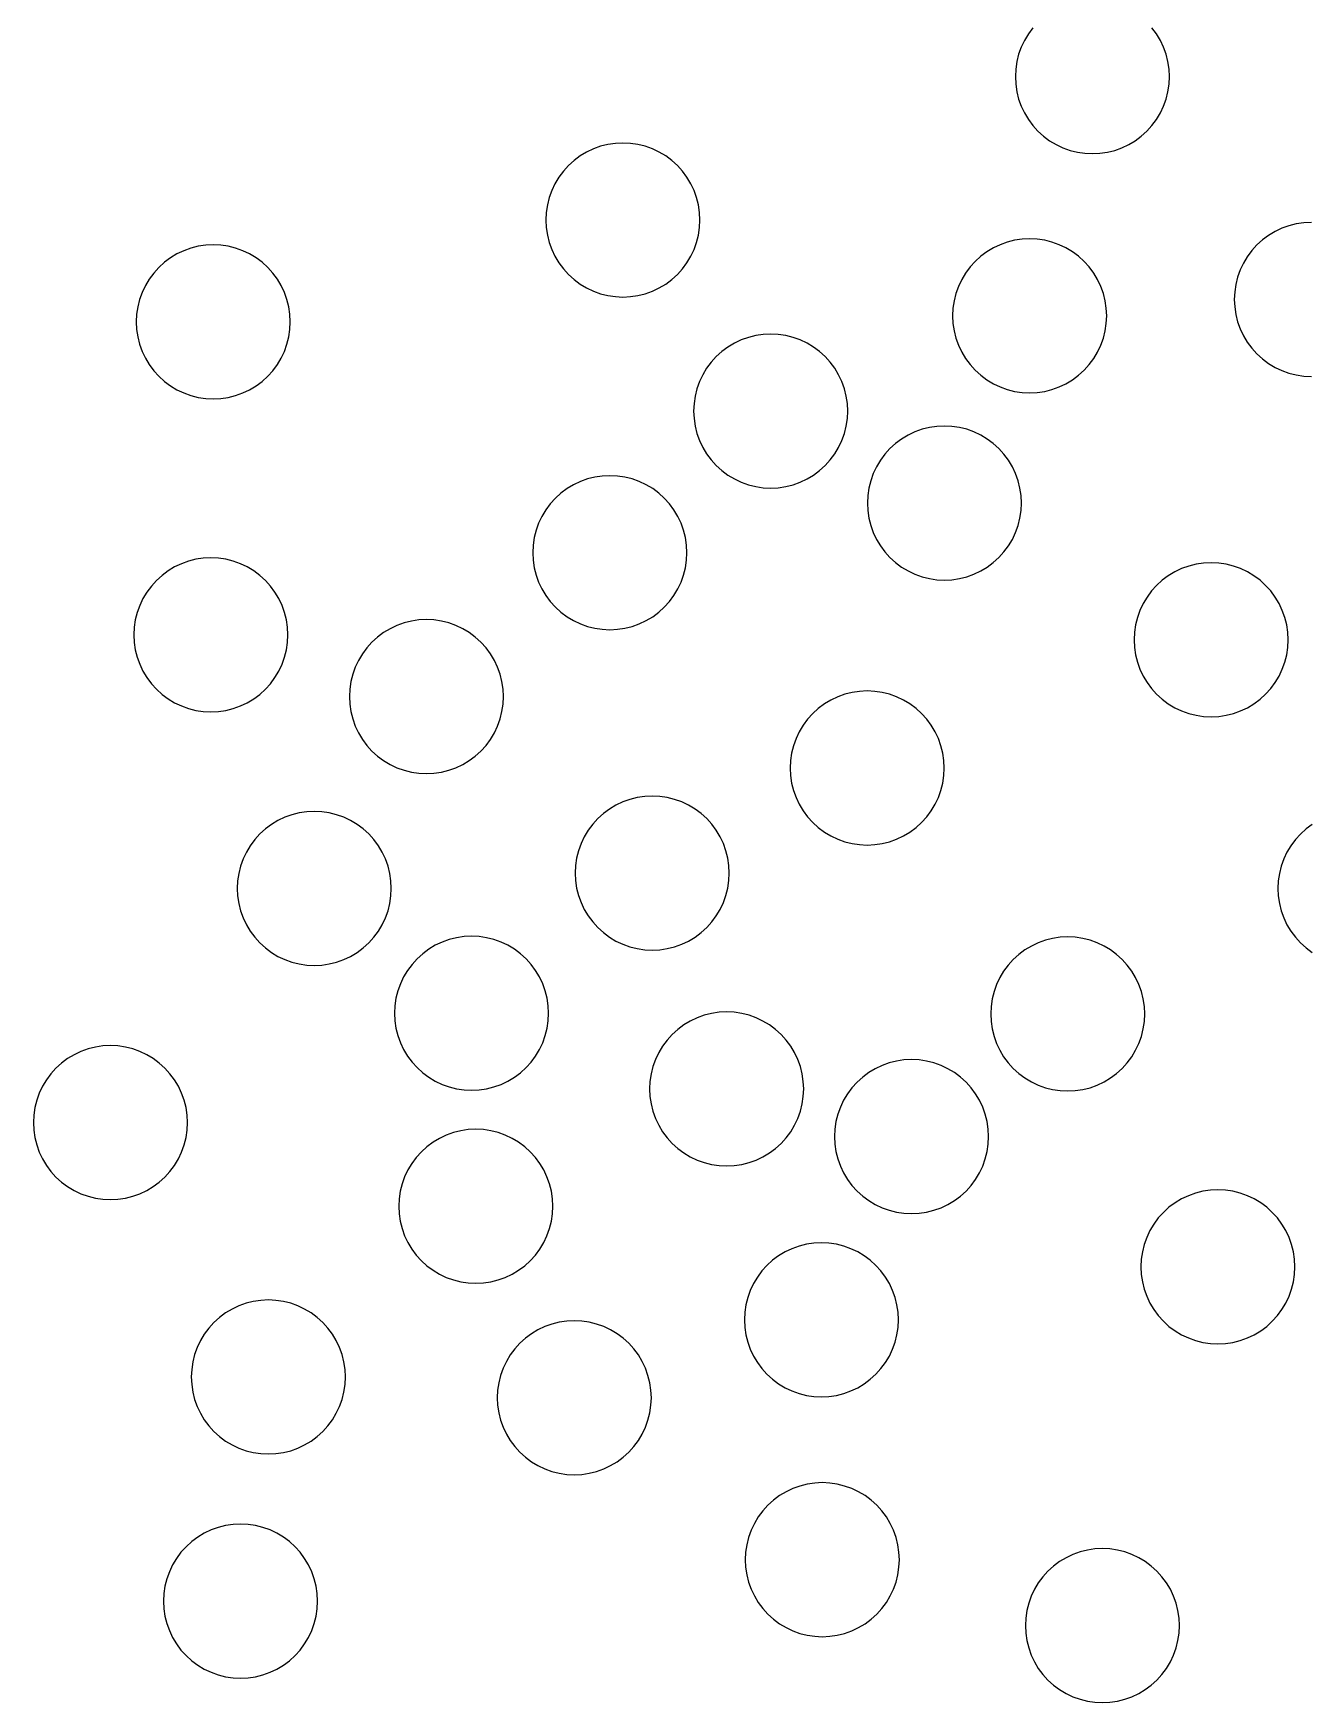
# Model space of a CAD drawing. Header units: millimetres. Extents: x 0 to 406, y 0 to 84.
# Drawn here: x 190.54 to 215.37, y 21.15 to 53.67 of the extents above; entities that cross this region are included whole.
import ezdxf

# ---------------------------------------------------------------- set-up
doc = ezdxf.new("R2010")
doc.units = ezdxf.units.MM

msp = doc.modelspace()

# ---------------------------------------------------------------- linework, layer by layer
at = {"color": 0}
for points in [[(209.997, 53.776), (209.91, 53.658), (209.834, 53.532), (209.771, 53.399), (209.721, 53.26), (209.686, 53.117), (209.664, 52.972), (209.657, 52.825), (209.664, 52.677), (209.686, 52.532), (209.721, 52.389), (209.771, 52.25), (209.834, 52.117), (209.91, 51.991), (209.997, 51.873), (210.096, 51.764), (210.205, 51.665), (210.323, 51.577), (210.45, 51.502), (210.583, 51.439), (210.721, 51.389), (210.864, 51.353), (211.01, 51.332), (211.157, 51.325), (211.304, 51.332), (211.449, 51.353), (211.592, 51.389), (211.731, 51.439), (211.864, 51.502), (211.99, 51.577), (212.108, 51.665), (212.218, 51.764)], [(212.218, 51.764), (212.316, 51.873), (212.404, 51.991), (212.48, 52.117), (212.543, 52.25), (212.592, 52.389), (212.628, 52.532), (212.65, 52.677), (212.657, 52.825), (212.65, 52.972), (212.628, 53.117), (212.592, 53.26), (212.543, 53.399), (212.48, 53.532), (212.404, 53.658), (212.316, 53.776)], [(203.076, 48.972), (203.175, 49.081), (203.263, 49.199), (203.339, 49.325), (203.402, 49.458), (203.451, 49.597), (203.487, 49.74), (203.509, 49.885), (203.516, 50.032), (203.509, 50.179), (203.487, 50.325), (203.451, 50.468), (203.402, 50.606), (203.339, 50.74), (203.263, 50.866), (203.175, 50.984), (203.076, 51.093), (202.967, 51.192), (202.849, 51.28), (202.723, 51.355), (202.59, 51.418), (202.451, 51.468), (202.308, 51.504), (202.163, 51.525), (202.016, 51.532), (201.869, 51.525), (201.723, 51.504), (201.58, 51.468), (201.442, 51.418), (201.309, 51.355), (201.182, 51.28), (201.064, 51.192), (200.955, 51.093), (200.856, 50.984), (200.769, 50.866), (200.693, 50.74), (200.63, 50.606), (200.58, 50.468), (200.545, 50.325), (200.523, 50.179), (200.516, 50.032), (200.523, 49.885), (200.545, 49.74), (200.58, 49.597), (200.63, 49.458), (200.693, 49.325), (200.769, 49.199), (200.856, 49.081), (200.955, 48.972), (201.064, 48.873), (201.182, 48.785), (201.309, 48.71), (201.442, 48.647), (201.58, 48.597), (201.723, 48.561), (201.869, 48.54), (202.016, 48.532), (202.163, 48.54), (202.308, 48.561), (202.451, 48.597), (202.59, 48.647), (202.723, 48.71), (202.849, 48.785), (202.967, 48.873), (203.076, 48.972)], [(215.42, 49.985), (215.273, 49.978), (215.127, 49.956), (214.984, 49.92), (214.846, 49.871), (214.713, 49.808), (214.586, 49.732), (214.468, 49.644), (214.359, 49.546), (214.26, 49.437), (214.172, 49.318), (214.097, 49.192), (214.034, 49.059), (213.984, 48.92), (213.949, 48.778), (213.927, 48.632), (213.92, 48.485), (213.927, 48.338), (213.949, 48.192), (213.984, 48.05), (214.034, 47.911), (214.097, 47.778), (214.172, 47.652), (214.26, 47.533), (214.359, 47.424), (214.468, 47.325), (214.586, 47.238), (214.713, 47.162), (214.846, 47.099), (214.984, 47.05), (215.127, 47.014), (215.273, 46.992), (215.42, 46.985)], [(195.1, 46.988), (195.199, 47.097), (195.287, 47.215), (195.363, 47.341), (195.426, 47.474), (195.475, 47.613), (195.511, 47.756), (195.533, 47.901), (195.54, 48.048), (195.533, 48.196), (195.511, 48.341), (195.475, 48.484), (195.426, 48.623), (195.363, 48.756), (195.287, 48.882), (195.199, 49), (195.1, 49.109), (194.991, 49.208), (194.873, 49.296), (194.747, 49.371), (194.614, 49.434), (194.475, 49.484), (194.332, 49.52), (194.187, 49.541), (194.04, 49.548), (193.893, 49.541), (193.747, 49.52), (193.604, 49.484), (193.466, 49.434), (193.333, 49.371), (193.206, 49.296), (193.088, 49.208), (192.979, 49.109), (192.88, 49), (192.793, 48.882), (192.717, 48.756), (192.654, 48.623), (192.604, 48.484), (192.569, 48.341), (192.547, 48.196), (192.54, 48.048), (192.547, 47.901), (192.569, 47.756), (192.604, 47.613), (192.654, 47.474), (192.717, 47.341), (192.793, 47.215), (192.88, 47.097), (192.979, 46.988), (193.088, 46.889), (193.206, 46.801), (193.333, 46.726), (193.466, 46.663), (193.604, 46.613), (193.747, 46.577), (193.893, 46.556), (194.04, 46.548), (194.187, 46.556), (194.332, 46.577), (194.475, 46.613), (194.614, 46.663), (194.747, 46.726), (194.873, 46.801), (194.991, 46.889), (195.1, 46.988)], [(210.996, 47.106), (211.094, 47.215), (211.182, 47.333), (211.258, 47.459), (211.321, 47.592), (211.37, 47.731), (211.406, 47.874), (211.428, 48.019), (211.435, 48.166), (211.428, 48.313), (211.406, 48.459), (211.37, 48.602), (211.321, 48.74), (211.258, 48.873), (211.182, 49), (211.094, 49.118), (210.996, 49.227), (210.887, 49.326), (210.768, 49.413), (210.642, 49.489), (210.509, 49.552), (210.37, 49.602), (210.228, 49.637), (210.082, 49.659), (209.935, 49.666), (209.788, 49.659), (209.642, 49.637), (209.5, 49.602), (209.361, 49.552), (209.228, 49.489), (209.102, 49.413), (208.983, 49.326), (208.874, 49.227), (208.775, 49.118), (208.688, 49), (208.612, 48.873), (208.549, 48.74), (208.5, 48.602), (208.464, 48.459), (208.442, 48.313), (208.435, 48.166), (208.442, 48.019), (208.464, 47.874), (208.5, 47.731), (208.549, 47.592), (208.612, 47.459), (208.688, 47.333), (208.775, 47.215), (208.874, 47.106), (208.983, 47.007), (209.102, 46.919), (209.228, 46.843), (209.361, 46.78), (209.5, 46.731), (209.642, 46.695), (209.788, 46.674), (209.935, 46.666), (210.082, 46.674), (210.228, 46.695), (210.37, 46.731), (210.509, 46.78), (210.642, 46.843), (210.768, 46.919), (210.887, 47.007), (210.996, 47.106)], [(205.954, 45.25), (206.053, 45.359), (206.141, 45.477), (206.216, 45.604), (206.279, 45.737), (206.329, 45.875), (206.365, 46.018), (206.386, 46.164), (206.393, 46.311), (206.386, 46.458), (206.365, 46.603), (206.329, 46.746), (206.279, 46.885), (206.216, 47.018), (206.141, 47.144), (206.053, 47.262), (205.954, 47.371), (205.845, 47.47), (205.727, 47.558), (205.601, 47.634), (205.467, 47.696), (205.329, 47.746), (205.186, 47.782), (205.04, 47.803), (204.893, 47.811), (204.746, 47.803), (204.601, 47.782), (204.458, 47.746), (204.319, 47.696), (204.186, 47.634), (204.06, 47.558), (203.942, 47.47), (203.833, 47.371), (203.734, 47.262), (203.646, 47.144), (203.571, 47.018), (203.508, 46.885), (203.458, 46.746), (203.422, 46.603), (203.401, 46.458), (203.393, 46.311), (203.401, 46.164), (203.422, 46.018), (203.458, 45.875), (203.508, 45.737), (203.571, 45.604), (203.646, 45.477), (203.734, 45.359), (203.833, 45.25), (203.942, 45.151), (204.06, 45.063), (204.186, 44.988), (204.319, 44.925), (204.458, 44.875), (204.601, 44.839), (204.746, 44.818), (204.893, 44.811), (205.04, 44.818), (205.186, 44.839), (205.329, 44.875), (205.467, 44.925), (205.601, 44.988), (205.727, 45.063), (205.845, 45.151), (205.954, 45.25)], [(209.336, 43.459), (209.435, 43.568), (209.523, 43.686), (209.598, 43.812), (209.661, 43.945), (209.711, 44.084), (209.747, 44.227), (209.768, 44.372), (209.776, 44.519), (209.768, 44.666), (209.747, 44.812), (209.711, 44.955), (209.661, 45.093), (209.598, 45.226), (209.523, 45.353), (209.435, 45.471), (209.336, 45.58), (209.227, 45.679), (209.109, 45.766), (208.983, 45.842), (208.85, 45.905), (208.711, 45.955), (208.568, 45.99), (208.423, 46.012), (208.276, 46.019), (208.129, 46.012), (207.983, 45.99), (207.84, 45.955), (207.702, 45.905), (207.568, 45.842), (207.442, 45.766), (207.324, 45.679), (207.215, 45.58), (207.116, 45.471), (207.028, 45.353), (206.953, 45.226), (206.89, 45.093), (206.84, 44.955), (206.804, 44.812), (206.783, 44.666), (206.776, 44.519), (206.783, 44.372), (206.804, 44.227), (206.84, 44.084), (206.89, 43.945), (206.953, 43.812), (207.028, 43.686), (207.116, 43.568), (207.215, 43.459), (207.324, 43.36), (207.442, 43.272), (207.568, 43.196), (207.702, 43.133), (207.84, 43.084), (207.983, 43.048), (208.129, 43.026), (208.276, 43.019), (208.423, 43.026), (208.568, 43.048), (208.711, 43.084), (208.85, 43.133), (208.983, 43.196), (209.109, 43.272), (209.227, 43.36), (209.336, 43.459)], [(202.822, 42.492), (202.921, 42.601), (203.008, 42.719), (203.084, 42.845), (203.147, 42.978), (203.197, 43.117), (203.232, 43.26), (203.254, 43.405), (203.261, 43.552), (203.254, 43.699), (203.232, 43.845), (203.197, 43.988), (203.147, 44.126), (203.084, 44.259), (203.008, 44.386), (202.921, 44.504), (202.822, 44.613), (202.713, 44.712), (202.595, 44.8), (202.468, 44.875), (202.335, 44.938), (202.197, 44.988), (202.054, 45.024), (201.908, 45.045), (201.761, 45.052), (201.614, 45.045), (201.469, 45.024), (201.326, 44.988), (201.187, 44.938), (201.054, 44.875), (200.928, 44.8), (200.81, 44.712), (200.7, 44.613), (200.602, 44.504), (200.514, 44.386), (200.438, 44.259), (200.375, 44.126), (200.326, 43.988), (200.29, 43.845), (200.268, 43.699), (200.261, 43.552), (200.268, 43.405), (200.29, 43.26), (200.326, 43.117), (200.375, 42.978), (200.438, 42.845), (200.514, 42.719), (200.602, 42.601), (200.7, 42.492), (200.81, 42.393), (200.928, 42.305), (201.054, 42.229), (201.187, 42.167), (201.326, 42.117), (201.469, 42.081), (201.614, 42.06), (201.761, 42.052), (201.908, 42.06), (202.054, 42.081), (202.197, 42.117), (202.335, 42.167), (202.468, 42.229), (202.595, 42.305), (202.713, 42.393), (202.822, 42.492)], [(195.054, 40.891), (195.153, 41), (195.24, 41.118), (195.316, 41.245), (195.379, 41.378), (195.429, 41.516), (195.464, 41.659), (195.486, 41.805), (195.493, 41.952), (195.486, 42.099), (195.464, 42.244), (195.429, 42.387), (195.379, 42.526), (195.316, 42.659), (195.24, 42.785), (195.153, 42.903), (195.054, 43.012), (194.945, 43.111), (194.827, 43.199), (194.7, 43.275), (194.567, 43.338), (194.429, 43.387), (194.286, 43.423), (194.14, 43.445), (193.993, 43.452), (193.846, 43.445), (193.701, 43.423), (193.558, 43.387), (193.419, 43.338), (193.286, 43.275), (193.16, 43.199), (193.042, 43.111), (192.933, 43.012), (192.834, 42.903), (192.746, 42.785), (192.67, 42.659), (192.607, 42.526), (192.558, 42.387), (192.522, 42.244), (192.5, 42.099), (192.493, 41.952), (192.5, 41.805), (192.522, 41.659), (192.558, 41.516), (192.607, 41.378), (192.67, 41.245), (192.746, 41.118), (192.834, 41), (192.933, 40.891), (193.042, 40.792), (193.16, 40.705), (193.286, 40.629), (193.419, 40.566), (193.558, 40.516), (193.701, 40.481), (193.846, 40.459), (193.993, 40.452), (194.14, 40.459), (194.286, 40.481), (194.429, 40.516), (194.567, 40.566), (194.7, 40.629), (194.827, 40.705), (194.945, 40.792), (195.054, 40.891)], [(214.529, 40.794), (214.628, 40.904), (214.716, 41.022), (214.791, 41.148), (214.854, 41.281), (214.904, 41.42), (214.94, 41.562), (214.961, 41.708), (214.968, 41.855), (214.961, 42.002), (214.94, 42.148), (214.904, 42.291), (214.854, 42.429), (214.791, 42.562), (214.716, 42.688), (214.628, 42.807), (214.529, 42.916), (214.42, 43.015), (214.302, 43.102), (214.176, 43.178), (214.043, 43.241), (213.904, 43.291), (213.761, 43.326), (213.616, 43.348), (213.468, 43.355), (213.321, 43.348), (213.176, 43.326), (213.033, 43.291), (212.894, 43.241), (212.761, 43.178), (212.635, 43.102), (212.517, 43.015), (212.408, 42.916), (212.309, 42.807), (212.221, 42.688), (212.146, 42.562), (212.083, 42.429), (212.033, 42.291), (211.997, 42.148), (211.976, 42.002), (211.968, 41.855), (211.976, 41.708), (211.997, 41.562), (212.033, 41.42), (212.083, 41.281), (212.146, 41.148), (212.221, 41.022), (212.309, 40.904), (212.408, 40.794), (212.517, 40.696), (212.635, 40.608), (212.761, 40.532), (212.894, 40.469), (213.033, 40.42), (213.176, 40.384), (213.321, 40.362), (213.468, 40.355), (213.616, 40.362), (213.761, 40.384), (213.904, 40.42), (214.043, 40.469), (214.176, 40.532), (214.302, 40.608), (214.42, 40.696), (214.529, 40.794)], [(199.251, 39.687), (199.35, 39.797), (199.437, 39.915), (199.513, 40.041), (199.576, 40.174), (199.626, 40.313), (199.661, 40.456), (199.683, 40.601), (199.69, 40.748), (199.683, 40.895), (199.661, 41.041), (199.626, 41.184), (199.576, 41.322), (199.513, 41.455), (199.437, 41.582), (199.35, 41.7), (199.251, 41.809), (199.142, 41.908), (199.024, 41.995), (198.897, 42.071), (198.764, 42.134), (198.626, 42.184), (198.483, 42.219), (198.337, 42.241), (198.19, 42.248), (198.043, 42.241), (197.898, 42.219), (197.755, 42.184), (197.616, 42.134), (197.483, 42.071), (197.357, 41.995), (197.239, 41.908), (197.13, 41.809), (197.031, 41.7), (196.943, 41.582), (196.867, 41.455), (196.804, 41.322), (196.755, 41.184), (196.719, 41.041), (196.698, 40.895), (196.69, 40.748), (196.698, 40.601), (196.719, 40.456), (196.755, 40.313), (196.804, 40.174), (196.867, 40.041), (196.943, 39.915), (197.031, 39.797), (197.13, 39.687), (197.239, 39.589), (197.357, 39.501), (197.483, 39.425), (197.616, 39.362), (197.755, 39.313), (197.898, 39.277), (198.043, 39.255), (198.19, 39.248), (198.337, 39.255), (198.483, 39.277), (198.626, 39.313), (198.764, 39.362), (198.897, 39.425), (199.024, 39.501), (199.142, 39.589), (199.251, 39.687)], [(207.832, 38.297), (207.931, 38.406), (208.019, 38.524), (208.094, 38.651), (208.157, 38.784), (208.207, 38.922), (208.243, 39.065), (208.264, 39.211), (208.271, 39.358), (208.264, 39.505), (208.243, 39.65), (208.207, 39.793), (208.157, 39.932), (208.094, 40.065), (208.019, 40.191), (207.931, 40.309), (207.832, 40.418), (207.723, 40.517), (207.605, 40.605), (207.479, 40.681), (207.345, 40.743), (207.207, 40.793), (207.064, 40.829), (206.918, 40.85), (206.771, 40.858), (206.624, 40.85), (206.479, 40.829), (206.336, 40.793), (206.197, 40.743), (206.064, 40.681), (205.938, 40.605), (205.82, 40.517), (205.711, 40.418), (205.612, 40.309), (205.524, 40.191), (205.449, 40.065), (205.386, 39.932), (205.336, 39.793), (205.3, 39.65), (205.279, 39.505), (205.271, 39.358), (205.279, 39.211), (205.3, 39.065), (205.336, 38.922), (205.386, 38.784), (205.449, 38.651), (205.524, 38.524), (205.612, 38.406), (205.711, 38.297), (205.82, 38.198), (205.938, 38.11), (206.064, 38.035), (206.197, 37.972), (206.336, 37.922), (206.479, 37.886), (206.624, 37.865), (206.771, 37.858), (206.918, 37.865), (207.064, 37.886), (207.207, 37.922), (207.345, 37.972), (207.479, 38.035), (207.605, 38.11), (207.723, 38.198), (207.832, 38.297)], [(203.647, 36.25), (203.746, 36.359), (203.834, 36.478), (203.91, 36.604), (203.972, 36.737), (204.022, 36.875), (204.058, 37.018), (204.079, 37.164), (204.087, 37.311), (204.079, 37.458), (204.058, 37.604), (204.022, 37.746), (203.972, 37.885), (203.91, 38.018), (203.834, 38.144), (203.746, 38.262), (203.647, 38.372), (203.538, 38.47), (203.42, 38.558), (203.294, 38.634), (203.161, 38.697), (203.022, 38.746), (202.879, 38.782), (202.734, 38.804), (202.587, 38.811), (202.44, 38.804), (202.294, 38.782), (202.151, 38.746), (202.013, 38.697), (201.88, 38.634), (201.753, 38.558), (201.635, 38.47), (201.526, 38.372), (201.427, 38.262), (201.339, 38.144), (201.264, 38.018), (201.201, 37.885), (201.151, 37.746), (201.115, 37.604), (201.094, 37.458), (201.087, 37.311), (201.094, 37.164), (201.115, 37.018), (201.151, 36.875), (201.201, 36.737), (201.264, 36.604), (201.339, 36.478), (201.427, 36.359), (201.526, 36.25), (201.635, 36.151), (201.753, 36.064), (201.88, 35.988), (202.013, 35.925), (202.151, 35.875), (202.294, 35.84), (202.44, 35.818), (202.587, 35.811), (202.734, 35.818), (202.879, 35.84), (203.022, 35.875), (203.161, 35.925), (203.294, 35.988), (203.42, 36.064), (203.538, 36.151), (203.647, 36.25)], [(197.067, 35.951), (197.166, 36.06), (197.254, 36.179), (197.329, 36.305), (197.392, 36.438), (197.442, 36.577), (197.478, 36.719), (197.499, 36.865), (197.506, 37.012), (197.499, 37.159), (197.478, 37.305), (197.442, 37.447), (197.392, 37.586), (197.329, 37.719), (197.254, 37.845), (197.166, 37.964), (197.067, 38.073), (196.958, 38.172), (196.84, 38.259), (196.714, 38.335), (196.58, 38.398), (196.442, 38.447), (196.299, 38.483), (196.153, 38.505), (196.006, 38.512), (195.859, 38.505), (195.714, 38.483), (195.571, 38.447), (195.432, 38.398), (195.299, 38.335), (195.173, 38.259), (195.055, 38.172), (194.946, 38.073), (194.847, 37.964), (194.759, 37.845), (194.684, 37.719), (194.621, 37.586), (194.571, 37.447), (194.535, 37.305), (194.514, 37.159), (194.506, 37.012), (194.514, 36.865), (194.535, 36.719), (194.571, 36.577), (194.621, 36.438), (194.684, 36.305), (194.759, 36.179), (194.847, 36.06), (194.946, 35.951), (195.055, 35.853), (195.173, 35.765), (195.299, 35.689), (195.432, 35.626), (195.571, 35.577), (195.714, 35.541), (195.859, 35.519), (196.006, 35.512), (196.153, 35.519), (196.299, 35.541), (196.442, 35.577), (196.58, 35.626), (196.714, 35.689), (196.84, 35.765), (196.958, 35.853), (197.067, 35.951)], [(215.435, 38.259), (215.316, 38.171), (215.207, 38.072), (215.108, 37.963), (215.021, 37.845), (214.945, 37.719), (214.882, 37.586), (214.833, 37.447), (214.797, 37.304), (214.775, 37.159), (214.768, 37.012), (214.775, 36.865), (214.797, 36.719), (214.833, 36.576), (214.882, 36.438), (214.945, 36.305), (215.021, 36.178), (215.108, 36.06), (215.207, 35.951), (215.316, 35.852), (215.435, 35.764)], [(200.129, 33.521), (200.228, 33.63), (200.316, 33.748), (200.391, 33.874), (200.454, 34.007), (200.504, 34.146), (200.54, 34.289), (200.561, 34.434), (200.569, 34.581), (200.561, 34.728), (200.54, 34.874), (200.504, 35.017), (200.454, 35.155), (200.391, 35.289), (200.316, 35.415), (200.228, 35.533), (200.129, 35.642), (200.02, 35.741), (199.902, 35.829), (199.776, 35.904), (199.643, 35.967), (199.504, 36.017), (199.361, 36.053), (199.216, 36.074), (199.069, 36.081), (198.922, 36.074), (198.776, 36.053), (198.633, 36.017), (198.495, 35.967), (198.361, 35.904), (198.235, 35.829), (198.117, 35.741), (198.008, 35.642), (197.909, 35.533), (197.821, 35.415), (197.746, 35.289), (197.683, 35.155), (197.633, 35.017), (197.597, 34.874), (197.576, 34.728), (197.569, 34.581), (197.576, 34.434), (197.597, 34.289), (197.633, 34.146), (197.683, 34.007), (197.746, 33.874), (197.821, 33.748), (197.909, 33.63), (198.008, 33.521), (198.117, 33.422), (198.235, 33.334), (198.361, 33.259), (198.495, 33.196), (198.633, 33.146), (198.776, 33.11), (198.922, 33.089), (199.069, 33.081), (199.216, 33.089), (199.361, 33.11), (199.504, 33.146), (199.643, 33.196), (199.776, 33.259), (199.902, 33.334), (200.02, 33.422), (200.129, 33.521)], [(211.737, 33.506), (211.836, 33.615), (211.923, 33.733), (211.999, 33.86), (212.062, 33.993), (212.111, 34.131), (212.147, 34.274), (212.169, 34.42), (212.176, 34.567), (212.169, 34.714), (212.147, 34.859), (212.111, 35.002), (212.062, 35.141), (211.999, 35.274), (211.923, 35.4), (211.836, 35.518), (211.737, 35.627), (211.628, 35.726), (211.509, 35.814), (211.383, 35.89), (211.25, 35.953), (211.111, 36.002), (210.969, 36.038), (210.823, 36.06), (210.676, 36.067), (210.529, 36.06), (210.383, 36.038), (210.241, 36.002), (210.102, 35.953), (209.969, 35.89), (209.843, 35.814), (209.724, 35.726), (209.615, 35.627), (209.517, 35.518), (209.429, 35.4), (209.353, 35.274), (209.29, 35.141), (209.241, 35.002), (209.205, 34.859), (209.183, 34.714), (209.176, 34.567), (209.183, 34.42), (209.205, 34.274), (209.241, 34.131), (209.29, 33.993), (209.353, 33.86), (209.429, 33.733), (209.517, 33.615), (209.615, 33.506), (209.724, 33.407), (209.843, 33.32), (209.969, 33.244), (210.102, 33.181), (210.241, 33.131), (210.383, 33.096), (210.529, 33.074), (210.676, 33.067), (210.823, 33.074), (210.969, 33.096), (211.111, 33.131), (211.25, 33.181), (211.383, 33.244), (211.509, 33.32), (211.628, 33.407), (211.737, 33.506)], [(205.096, 32.046), (205.195, 32.155), (205.282, 32.273), (205.358, 32.399), (205.421, 32.532), (205.471, 32.671), (205.506, 32.814), (205.528, 32.959), (205.535, 33.106), (205.528, 33.253), (205.506, 33.399), (205.471, 33.542), (205.421, 33.68), (205.358, 33.813), (205.282, 33.94), (205.195, 34.058), (205.096, 34.167), (204.987, 34.266), (204.869, 34.353), (204.742, 34.429), (204.609, 34.492), (204.471, 34.542), (204.328, 34.577), (204.182, 34.599), (204.035, 34.606), (203.888, 34.599), (203.743, 34.577), (203.6, 34.542), (203.461, 34.492), (203.328, 34.429), (203.202, 34.353), (203.084, 34.266), (202.975, 34.167), (202.876, 34.058), (202.788, 33.94), (202.712, 33.813), (202.649, 33.68), (202.6, 33.542), (202.564, 33.399), (202.542, 33.253), (202.535, 33.106), (202.542, 32.959), (202.564, 32.814), (202.6, 32.671), (202.649, 32.532), (202.712, 32.399), (202.788, 32.273), (202.876, 32.155), (202.975, 32.046), (203.084, 31.947), (203.202, 31.859), (203.328, 31.783), (203.461, 31.72), (203.6, 31.671), (203.743, 31.635), (203.888, 31.613), (204.035, 31.606), (204.182, 31.613), (204.328, 31.635), (204.471, 31.671), (204.609, 31.72), (204.742, 31.783), (204.869, 31.859), (204.987, 31.947), (205.096, 32.046)], [(193.098, 31.39), (193.197, 31.499), (193.285, 31.617), (193.36, 31.743), (193.423, 31.876), (193.473, 32.015), (193.509, 32.158), (193.53, 32.303), (193.537, 32.451), (193.53, 32.598), (193.509, 32.743), (193.473, 32.886), (193.423, 33.025), (193.36, 33.158), (193.285, 33.284), (193.197, 33.402), (193.098, 33.511), (192.989, 33.61), (192.871, 33.698), (192.745, 33.773), (192.611, 33.836), (192.473, 33.886), (192.33, 33.922), (192.184, 33.943), (192.037, 33.951), (191.89, 33.943), (191.745, 33.922), (191.602, 33.886), (191.463, 33.836), (191.33, 33.773), (191.204, 33.698), (191.086, 33.61), (190.977, 33.511), (190.878, 33.402), (190.79, 33.284), (190.715, 33.158), (190.652, 33.025), (190.602, 32.886), (190.566, 32.743), (190.545, 32.598), (190.537, 32.451), (190.545, 32.303), (190.566, 32.158), (190.602, 32.015), (190.652, 31.876), (190.715, 31.743), (190.79, 31.617), (190.878, 31.499), (190.977, 31.39), (191.086, 31.291), (191.204, 31.203), (191.33, 31.128), (191.463, 31.065), (191.602, 31.015), (191.745, 30.979), (191.89, 30.958), (192.037, 30.951), (192.184, 30.958), (192.33, 30.979), (192.473, 31.015), (192.611, 31.065), (192.745, 31.128), (192.871, 31.203), (192.989, 31.291), (193.098, 31.39)], [(208.696, 31.118), (208.795, 31.227), (208.883, 31.345), (208.958, 31.471), (209.021, 31.604), (209.071, 31.743), (209.107, 31.886), (209.128, 32.031), (209.135, 32.178), (209.128, 32.325), (209.107, 32.471), (209.071, 32.614), (209.021, 32.752), (208.958, 32.885), (208.883, 33.012), (208.795, 33.13), (208.696, 33.239), (208.587, 33.338), (208.469, 33.425), (208.343, 33.501), (208.21, 33.564), (208.071, 33.614), (207.928, 33.649), (207.783, 33.671), (207.635, 33.678), (207.488, 33.671), (207.343, 33.649), (207.2, 33.614), (207.061, 33.564), (206.928, 33.501), (206.802, 33.425), (206.684, 33.338), (206.575, 33.239), (206.476, 33.13), (206.388, 33.012), (206.313, 32.885), (206.25, 32.752), (206.2, 32.614), (206.164, 32.471), (206.143, 32.325), (206.135, 32.178), (206.143, 32.031), (206.164, 31.886), (206.2, 31.743), (206.25, 31.604), (206.313, 31.471), (206.388, 31.345), (206.476, 31.227), (206.575, 31.118), (206.684, 31.019), (206.802, 30.931), (206.928, 30.855), (207.061, 30.792), (207.2, 30.743), (207.343, 30.707), (207.488, 30.685), (207.635, 30.678), (207.783, 30.685), (207.928, 30.707), (208.071, 30.743), (208.21, 30.792), (208.343, 30.855), (208.469, 30.931), (208.587, 31.019), (208.696, 31.118)], [(200.212, 29.76), (200.311, 29.869), (200.399, 29.987), (200.474, 30.114), (200.537, 30.247), (200.587, 30.385), (200.623, 30.528), (200.644, 30.674), (200.651, 30.821), (200.644, 30.968), (200.623, 31.113), (200.587, 31.256), (200.537, 31.395), (200.474, 31.528), (200.399, 31.654), (200.311, 31.772), (200.212, 31.881), (200.103, 31.98), (199.985, 32.068), (199.859, 32.144), (199.726, 32.207), (199.587, 32.256), (199.444, 32.292), (199.299, 32.314), (199.151, 32.321), (199.004, 32.314), (198.859, 32.292), (198.716, 32.256), (198.577, 32.207), (198.444, 32.144), (198.318, 32.068), (198.2, 31.98), (198.091, 31.881), (197.992, 31.772), (197.904, 31.654), (197.829, 31.528), (197.766, 31.395), (197.716, 31.256), (197.68, 31.113), (197.659, 30.968), (197.651, 30.821), (197.659, 30.674), (197.68, 30.528), (197.716, 30.385), (197.766, 30.247), (197.829, 30.114), (197.904, 29.987), (197.992, 29.869), (198.091, 29.76), (198.2, 29.661), (198.318, 29.574), (198.444, 29.498), (198.577, 29.435), (198.716, 29.385), (198.859, 29.35), (199.004, 29.328), (199.151, 29.321), (199.299, 29.328), (199.444, 29.35), (199.587, 29.385), (199.726, 29.435), (199.859, 29.498), (199.985, 29.574), (200.103, 29.661), (200.212, 29.76)], [(214.66, 28.581), (214.759, 28.69), (214.847, 28.808), (214.923, 28.934), (214.986, 29.067), (215.035, 29.206), (215.071, 29.349), (215.093, 29.494), (215.1, 29.641), (215.093, 29.788), (215.071, 29.934), (215.035, 30.077), (214.986, 30.215), (214.923, 30.348), (214.847, 30.475), (214.759, 30.593), (214.66, 30.702), (214.551, 30.801), (214.433, 30.888), (214.307, 30.964), (214.174, 31.027), (214.035, 31.077), (213.892, 31.112), (213.747, 31.134), (213.6, 31.141), (213.453, 31.134), (213.307, 31.112), (213.164, 31.077), (213.026, 31.027), (212.893, 30.964), (212.766, 30.888), (212.648, 30.801), (212.539, 30.702), (212.44, 30.593), (212.353, 30.475), (212.277, 30.348), (212.214, 30.215), (212.164, 30.077), (212.129, 29.934), (212.107, 29.788), (212.1, 29.641), (212.107, 29.494), (212.129, 29.349), (212.164, 29.206), (212.214, 29.067), (212.277, 28.934), (212.353, 28.808), (212.44, 28.69), (212.539, 28.581), (212.648, 28.482), (212.766, 28.394), (212.893, 28.318), (213.026, 28.255), (213.164, 28.206), (213.307, 28.17), (213.453, 28.149), (213.6, 28.141), (213.747, 28.149), (213.892, 28.17), (214.035, 28.206), (214.174, 28.255), (214.307, 28.318), (214.433, 28.394), (214.551, 28.482), (214.66, 28.581)], [(206.941, 27.549), (207.04, 27.658), (207.128, 27.776), (207.203, 27.902), (207.266, 28.035), (207.316, 28.174), (207.351, 28.317), (207.373, 28.462), (207.38, 28.609), (207.373, 28.756), (207.351, 28.902), (207.316, 29.045), (207.266, 29.183), (207.203, 29.316), (207.128, 29.443), (207.04, 29.561), (206.941, 29.67), (206.832, 29.769), (206.714, 29.857), (206.587, 29.932), (206.454, 29.995), (206.316, 30.045), (206.173, 30.081), (206.027, 30.102), (205.88, 30.109), (205.733, 30.102), (205.588, 30.081), (205.445, 30.045), (205.306, 29.995), (205.173, 29.932), (205.047, 29.857), (204.929, 29.769), (204.82, 29.67), (204.721, 29.561), (204.633, 29.443), (204.557, 29.316), (204.494, 29.183), (204.445, 29.045), (204.409, 28.902), (204.388, 28.756), (204.38, 28.609), (204.388, 28.462), (204.409, 28.317), (204.445, 28.174), (204.494, 28.035), (204.557, 27.902), (204.633, 27.776), (204.721, 27.658), (204.82, 27.549), (204.929, 27.45), (205.047, 27.362), (205.173, 27.286), (205.306, 27.224), (205.445, 27.174), (205.588, 27.138), (205.733, 27.117), (205.88, 27.109), (206.027, 27.117), (206.173, 27.138), (206.316, 27.174), (206.454, 27.224), (206.587, 27.286), (206.714, 27.362), (206.832, 27.45), (206.941, 27.549)], [(196.173, 26.435), (196.271, 26.544), (196.359, 26.662), (196.435, 26.788), (196.498, 26.922), (196.547, 27.06), (196.583, 27.203), (196.605, 27.349), (196.612, 27.496), (196.605, 27.643), (196.583, 27.788), (196.547, 27.931), (196.498, 28.07), (196.435, 28.203), (196.359, 28.329), (196.271, 28.447), (196.173, 28.556), (196.064, 28.655), (195.945, 28.743), (195.819, 28.818), (195.686, 28.881), (195.547, 28.931), (195.405, 28.967), (195.259, 28.988), (195.112, 28.996), (194.965, 28.988), (194.819, 28.967), (194.677, 28.931), (194.538, 28.881), (194.405, 28.818), (194.279, 28.743), (194.16, 28.655), (194.051, 28.556), (193.952, 28.447), (193.865, 28.329), (193.789, 28.203), (193.726, 28.07), (193.677, 27.931), (193.641, 27.788), (193.619, 27.643), (193.612, 27.496), (193.619, 27.349), (193.641, 27.203), (193.677, 27.06), (193.726, 26.922), (193.789, 26.788), (193.865, 26.662), (193.952, 26.544), (194.051, 26.435), (194.16, 26.336), (194.279, 26.248), (194.405, 26.173), (194.538, 26.11), (194.677, 26.06), (194.819, 26.024), (194.965, 26.003), (195.112, 25.996), (195.259, 26.003), (195.405, 26.024), (195.547, 26.06), (195.686, 26.11), (195.819, 26.173), (195.945, 26.248), (196.064, 26.336), (196.173, 26.435)], [(202.129, 26.031), (202.228, 26.14), (202.316, 26.258), (202.392, 26.384), (202.455, 26.517), (202.504, 26.656), (202.54, 26.799), (202.562, 26.944), (202.569, 27.091), (202.562, 27.238), (202.54, 27.384), (202.504, 27.527), (202.455, 27.665), (202.392, 27.799), (202.316, 27.925), (202.228, 28.043), (202.129, 28.152), (202.02, 28.251), (201.902, 28.339), (201.776, 28.414), (201.643, 28.477), (201.504, 28.527), (201.361, 28.563), (201.216, 28.584), (201.069, 28.591), (200.922, 28.584), (200.776, 28.563), (200.633, 28.527), (200.495, 28.477), (200.362, 28.414), (200.235, 28.339), (200.117, 28.251), (200.008, 28.152), (199.909, 28.043), (199.822, 27.925), (199.746, 27.799), (199.683, 27.665), (199.633, 27.527), (199.598, 27.384), (199.576, 27.238), (199.569, 27.091), (199.576, 26.944), (199.598, 26.799), (199.633, 26.656), (199.683, 26.517), (199.746, 26.384), (199.822, 26.258), (199.909, 26.14), (200.008, 26.031), (200.117, 25.932), (200.235, 25.844), (200.362, 25.769), (200.495, 25.706), (200.633, 25.656), (200.776, 25.62), (200.922, 25.599), (201.069, 25.591), (201.216, 25.599), (201.361, 25.62), (201.504, 25.656), (201.643, 25.706), (201.776, 25.769), (201.902, 25.844), (202.02, 25.932), (202.129, 26.031)], [(206.959, 22.876), (207.057, 22.985), (207.145, 23.103), (207.221, 23.23), (207.284, 23.363), (207.333, 23.501), (207.369, 23.644), (207.391, 23.79), (207.398, 23.937), (207.391, 24.084), (207.369, 24.229), (207.333, 24.372), (207.284, 24.511), (207.221, 24.644), (207.145, 24.77), (207.057, 24.888), (206.959, 24.997), (206.849, 25.096), (206.731, 25.184), (206.605, 25.26), (206.472, 25.323), (206.333, 25.372), (206.19, 25.408), (206.045, 25.43), (205.898, 25.437), (205.751, 25.43), (205.605, 25.408), (205.462, 25.372), (205.324, 25.323), (205.191, 25.26), (205.064, 25.184), (204.946, 25.096), (204.837, 24.997), (204.738, 24.888), (204.651, 24.77), (204.575, 24.644), (204.512, 24.511), (204.462, 24.372), (204.427, 24.229), (204.405, 24.084), (204.398, 23.937), (204.405, 23.79), (204.427, 23.644), (204.462, 23.501), (204.512, 23.363), (204.575, 23.23), (204.651, 23.103), (204.738, 22.985), (204.837, 22.876), (204.946, 22.777), (205.064, 22.69), (205.191, 22.614), (205.324, 22.551), (205.462, 22.501), (205.605, 22.466), (205.751, 22.444), (205.898, 22.437), (206.045, 22.444), (206.19, 22.466), (206.333, 22.501), (206.472, 22.551), (206.605, 22.614), (206.731, 22.69), (206.849, 22.777), (206.959, 22.876)], [(195.631, 22.068), (195.73, 22.177), (195.818, 22.295), (195.894, 22.422), (195.956, 22.555), (196.006, 22.693), (196.042, 22.836), (196.063, 22.982), (196.071, 23.129), (196.063, 23.276), (196.042, 23.421), (196.006, 23.564), (195.956, 23.703), (195.894, 23.836), (195.818, 23.962), (195.73, 24.08), (195.631, 24.189), (195.522, 24.288), (195.404, 24.376), (195.278, 24.452), (195.145, 24.515), (195.006, 24.564), (194.863, 24.6), (194.718, 24.621), (194.571, 24.629), (194.424, 24.621), (194.278, 24.6), (194.135, 24.564), (193.997, 24.515), (193.864, 24.452), (193.737, 24.376), (193.619, 24.288), (193.51, 24.189), (193.411, 24.08), (193.323, 23.962), (193.248, 23.836), (193.185, 23.703), (193.135, 23.564), (193.099, 23.421), (193.078, 23.276), (193.071, 23.129), (193.078, 22.982), (193.099, 22.836), (193.135, 22.693), (193.185, 22.555), (193.248, 22.422), (193.323, 22.295), (193.411, 22.177), (193.51, 22.068), (193.619, 21.969), (193.737, 21.881), (193.864, 21.806), (193.997, 21.743), (194.135, 21.693), (194.278, 21.658), (194.424, 21.636), (194.571, 21.629), (194.718, 21.636), (194.863, 21.658), (195.006, 21.693), (195.145, 21.743), (195.278, 21.806), (195.404, 21.881), (195.522, 21.969), (195.631, 22.068)], [(212.412, 21.592), (212.511, 21.701), (212.599, 21.819), (212.675, 21.945), (212.737, 22.079), (212.787, 22.217), (212.823, 22.36), (212.844, 22.506), (212.852, 22.653), (212.844, 22.8), (212.823, 22.945), (212.787, 23.088), (212.737, 23.227), (212.675, 23.36), (212.599, 23.486), (212.511, 23.604), (212.412, 23.713), (212.303, 23.812), (212.185, 23.9), (212.059, 23.975), (211.926, 24.038), (211.787, 24.088), (211.644, 24.124), (211.499, 24.145), (211.352, 24.153), (211.205, 24.145), (211.059, 24.124), (210.916, 24.088), (210.778, 24.038), (210.645, 23.975), (210.518, 23.9), (210.4, 23.812), (210.291, 23.713), (210.192, 23.604), (210.104, 23.486), (210.029, 23.36), (209.966, 23.227), (209.916, 23.088), (209.88, 22.945), (209.859, 22.8), (209.852, 22.653), (209.859, 22.506), (209.88, 22.36), (209.916, 22.217), (209.966, 22.079), (210.029, 21.945), (210.104, 21.819), (210.192, 21.701), (210.291, 21.592), (210.4, 21.493), (210.518, 21.405), (210.645, 21.33), (210.778, 21.267), (210.916, 21.217), (211.059, 21.181), (211.205, 21.16), (211.352, 21.153), (211.499, 21.16), (211.644, 21.181), (211.787, 21.217), (211.926, 21.267), (212.059, 21.33), (212.185, 21.405), (212.303, 21.493), (212.412, 21.592)]]:
    msp.add_lwpolyline(points, dxfattribs=at)

doc.saveas('drawing.dxf')
